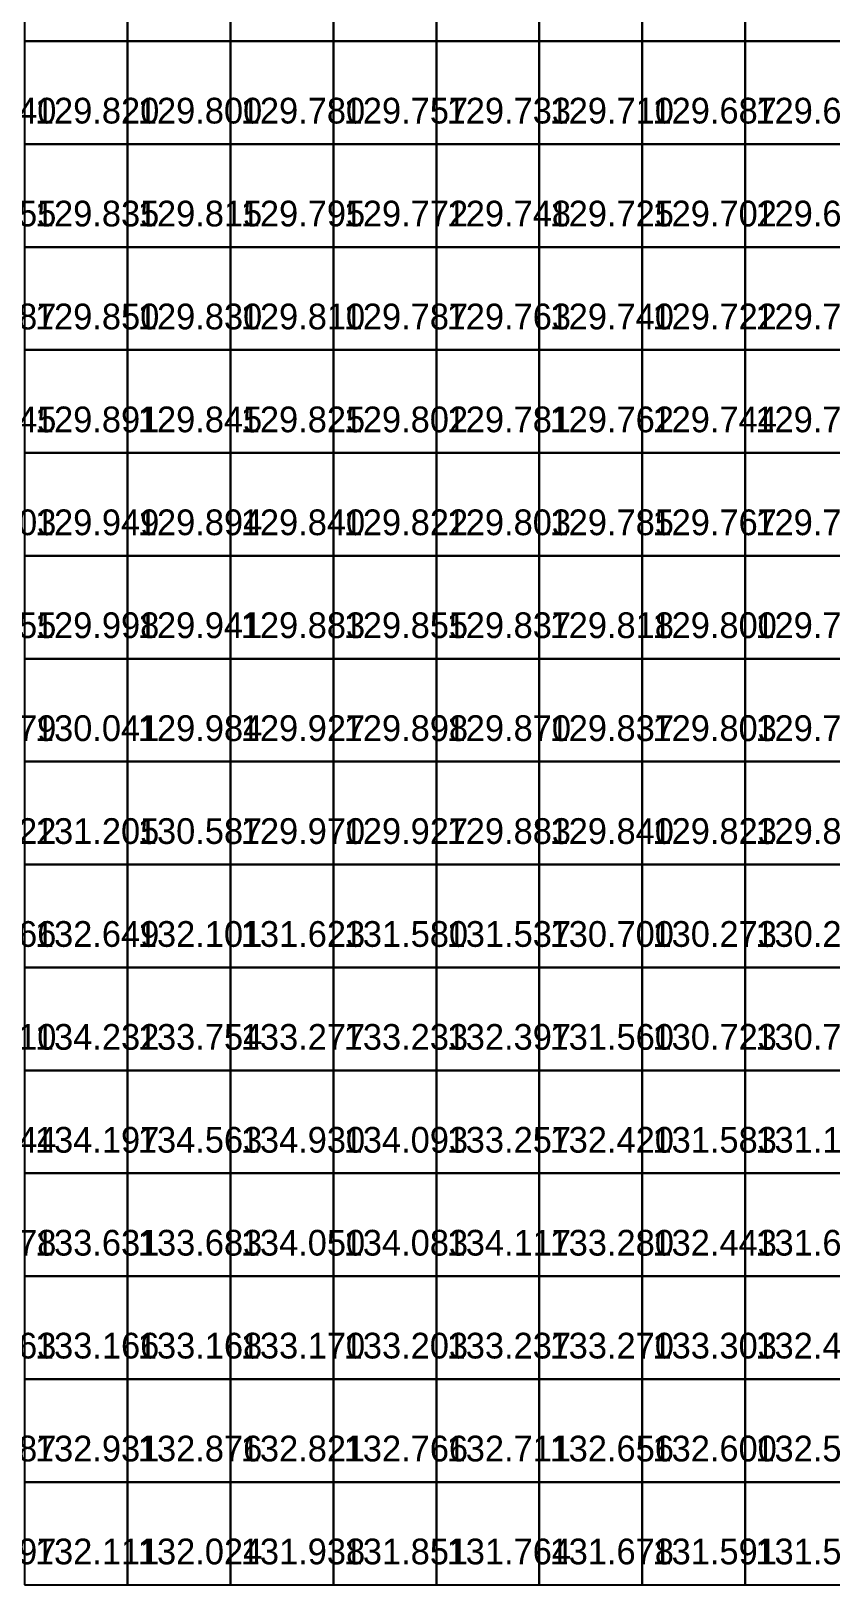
# Model space of a CAD drawing. Header units: metres. Extents: x 287857 to 287978, y 62957 to 63018.
# Drawn here: x 287886.99 to 287894.76, y 62956.83 to 62971.93 of the extents above; entities that cross this region are included whole.
import ezdxf

# ---------------------------------------------------------------- set-up
doc = ezdxf.new("R2010")
doc.units = ezdxf.units.M
for name, color, linetype, true_color in [('SURVEY-INTERP', 7, 'Continuous', 0x94a3b8), ('SURVEY-LEVEL-TXT', 7, 'Continuous', 0x4ade80), ('SURVEY-REAL', 7, 'Continuous', 0x4ade80)]:
    doc.layers.add(name, color=color, linetype=linetype, true_color=true_color)

msp = doc.modelspace()

# ---------------------------------------------------------------- linework, layer by layer
at = {"layer": 'SURVEY-INTERP'}
for points in [[(287886.925, 62971.831, 129.83), (287887.925, 62971.831, 129.83), (287887.925, 62972.831, 129.83), (287886.925, 62972.831, 129.83), (287886.925, 62971.831, 129.83)], [(287887.925, 62971.831, 129.81), (287888.925, 62971.831, 129.81), (287888.925, 62972.831, 129.81), (287887.925, 62972.831, 129.81), (287887.925, 62971.831, 129.81)], [(287888.925, 62971.831, 129.793), (287889.925, 62971.831, 129.793), (287889.925, 62972.831, 129.793), (287888.925, 62972.831, 129.793), (287888.925, 62971.831, 129.793)], [(287889.925, 62971.831, 129.771), (287890.925, 62971.831, 129.771), (287890.925, 62972.831, 129.771), (287889.925, 62972.831, 129.771), (287889.925, 62971.831, 129.771)], [(287890.925, 62971.831, 129.748), (287891.925, 62971.831, 129.748), (287891.925, 62972.831, 129.748), (287890.925, 62972.831, 129.748), (287890.925, 62971.831, 129.748)], [(287891.925, 62971.831, 129.725), (287892.925, 62971.831, 129.725), (287892.925, 62972.831, 129.725), (287891.925, 62972.831, 129.725), (287891.925, 62971.831, 129.725)], [(287892.925, 62971.831, 129.701), (287893.925, 62971.831, 129.701), (287893.925, 62972.831, 129.701), (287892.925, 62972.831, 129.701), (287892.925, 62971.831, 129.701)], [(287893.925, 62971.831, 129.678), (287894.925, 62971.831, 129.678), (287894.925, 62972.831, 129.678), (287893.925, 62972.831, 129.678), (287893.925, 62971.831, 129.678)], [(287886.925, 62970.831, 129.82), (287887.925, 62970.831, 129.82), (287887.925, 62971.831, 129.82), (287886.925, 62971.831, 129.82), (287886.925, 62970.831, 129.82)], [(287887.925, 62970.831, 129.8), (287888.925, 62970.831, 129.8), (287888.925, 62971.831, 129.8), (287887.925, 62971.831, 129.8), (287887.925, 62970.831, 129.8)], [(287889.925, 62970.831, 129.757), (287890.925, 62970.831, 129.757), (287890.925, 62971.831, 129.757), (287889.925, 62971.831, 129.757), (287889.925, 62970.831, 129.757)], [(287890.925, 62970.831, 129.733), (287891.925, 62970.831, 129.733), (287891.925, 62971.831, 129.733), (287890.925, 62971.831, 129.733), (287890.925, 62970.831, 129.733)], [(287891.925, 62970.831, 129.71), (287892.925, 62970.831, 129.71), (287892.925, 62971.831, 129.71), (287891.925, 62971.831, 129.71), (287891.925, 62970.831, 129.71)], [(287892.925, 62970.831, 129.687), (287893.925, 62970.831, 129.687), (287893.925, 62971.831, 129.687), (287892.925, 62971.831, 129.687), (287892.925, 62970.831, 129.687)], [(287893.925, 62970.831, 129.663), (287894.925, 62970.831, 129.663), (287894.925, 62971.831, 129.663), (287893.925, 62971.831, 129.663), (287893.925, 62970.831, 129.663)], [(287886.925, 62969.831, 129.835), (287887.925, 62969.831, 129.835), (287887.925, 62970.831, 129.835), (287886.925, 62970.831, 129.835), (287886.925, 62969.831, 129.835)], [(287887.925, 62969.831, 129.815), (287888.925, 62969.831, 129.815), (287888.925, 62970.831, 129.815), (287887.925, 62970.831, 129.815), (287887.925, 62969.831, 129.815)], [(287888.925, 62969.831, 129.795), (287889.925, 62969.831, 129.795), (287889.925, 62970.831, 129.795), (287888.925, 62970.831, 129.795), (287888.925, 62969.831, 129.795)], [(287889.925, 62969.831, 129.772), (287890.925, 62969.831, 129.772), (287890.925, 62970.831, 129.772), (287889.925, 62970.831, 129.772), (287889.925, 62969.831, 129.772)], [(287890.925, 62969.831, 129.748), (287891.925, 62969.831, 129.748), (287891.925, 62970.831, 129.748), (287890.925, 62970.831, 129.748), (287890.925, 62969.831, 129.748)], [(287891.925, 62969.831, 129.725), (287892.925, 62969.831, 129.725), (287892.925, 62970.831, 129.725), (287891.925, 62970.831, 129.725), (287891.925, 62969.831, 129.725)], [(287892.925, 62969.831, 129.702), (287893.925, 62969.831, 129.702), (287893.925, 62970.831, 129.702), (287892.925, 62970.831, 129.702), (287892.925, 62969.831, 129.702)], [(287893.925, 62969.831, 129.681), (287894.925, 62969.831, 129.681), (287894.925, 62970.831, 129.681), (287893.925, 62970.831, 129.681), (287893.925, 62969.831, 129.681)], [(287886.925, 62968.831, 129.85), (287887.925, 62968.831, 129.85), (287887.925, 62969.831, 129.85), (287886.925, 62969.831, 129.85), (287886.925, 62968.831, 129.85)], [(287887.925, 62968.831, 129.83), (287888.925, 62968.831, 129.83), (287888.925, 62969.831, 129.83), (287887.925, 62969.831, 129.83), (287887.925, 62968.831, 129.83)], [(287888.925, 62968.831, 129.81), (287889.925, 62968.831, 129.81), (287889.925, 62969.831, 129.81), (287888.925, 62969.831, 129.81), (287888.925, 62968.831, 129.81)], [(287889.925, 62968.831, 129.787), (287890.925, 62968.831, 129.787), (287890.925, 62969.831, 129.787), (287889.925, 62969.831, 129.787), (287889.925, 62968.831, 129.787)], [(287890.925, 62968.831, 129.763), (287891.925, 62968.831, 129.763), (287891.925, 62969.831, 129.763), (287890.925, 62969.831, 129.763), (287890.925, 62968.831, 129.763)], [(287891.925, 62968.831, 129.74), (287892.925, 62968.831, 129.74), (287892.925, 62969.831, 129.74), (287891.925, 62969.831, 129.74), (287891.925, 62968.831, 129.74)], [(287892.925, 62968.831, 129.722), (287893.925, 62968.831, 129.722), (287893.925, 62969.831, 129.722), (287892.925, 62969.831, 129.722), (287892.925, 62968.831, 129.722)], [(287893.925, 62968.831, 129.703), (287894.925, 62968.831, 129.703), (287894.925, 62969.831, 129.703), (287893.925, 62969.831, 129.703), (287893.925, 62968.831, 129.703)], [(287886.925, 62967.831, 129.891), (287887.925, 62967.831, 129.891), (287887.925, 62968.831, 129.891), (287886.925, 62968.831, 129.891), (287886.925, 62967.831, 129.891)], [(287887.925, 62967.831, 129.845), (287888.925, 62967.831, 129.845), (287888.925, 62968.831, 129.845), (287887.925, 62968.831, 129.845), (287887.925, 62967.831, 129.845)], [(287888.925, 62967.831, 129.825), (287889.925, 62967.831, 129.825), (287889.925, 62968.831, 129.825), (287888.925, 62968.831, 129.825), (287888.925, 62967.831, 129.825)], [(287889.925, 62967.831, 129.802), (287890.925, 62967.831, 129.802), (287890.925, 62968.831, 129.802), (287889.925, 62968.831, 129.802), (287889.925, 62967.831, 129.802)], [(287890.925, 62967.831, 129.781), (287891.925, 62967.831, 129.781), (287891.925, 62968.831, 129.781), (287890.925, 62968.831, 129.781), (287890.925, 62967.831, 129.781)], [(287891.925, 62967.831, 129.762), (287892.925, 62967.831, 129.762), (287892.925, 62968.831, 129.762), (287891.925, 62968.831, 129.762), (287891.925, 62967.831, 129.762)], [(287892.925, 62967.831, 129.744), (287893.925, 62967.831, 129.744), (287893.925, 62968.831, 129.744), (287892.925, 62968.831, 129.744), (287892.925, 62967.831, 129.744)], [(287893.925, 62967.831, 129.726), (287894.925, 62967.831, 129.726), (287894.925, 62968.831, 129.726), (287893.925, 62968.831, 129.726), (287893.925, 62967.831, 129.726)], [(287886.925, 62966.831, 129.949), (287887.925, 62966.831, 129.949), (287887.925, 62967.831, 129.949), (287886.925, 62967.831, 129.949), (287886.925, 62966.831, 129.949)], [(287887.925, 62966.831, 129.894), (287888.925, 62966.831, 129.894), (287888.925, 62967.831, 129.894), (287887.925, 62967.831, 129.894), (287887.925, 62966.831, 129.894)], [(287889.925, 62966.831, 129.822), (287890.925, 62966.831, 129.822), (287890.925, 62967.831, 129.822), (287889.925, 62967.831, 129.822), (287889.925, 62966.831, 129.822)], [(287890.925, 62966.831, 129.803), (287891.925, 62966.831, 129.803), (287891.925, 62967.831, 129.803), (287890.925, 62967.831, 129.803), (287890.925, 62966.831, 129.803)], [(287891.925, 62966.831, 129.785), (287892.925, 62966.831, 129.785), (287892.925, 62967.831, 129.785), (287891.925, 62967.831, 129.785), (287891.925, 62966.831, 129.785)], [(287892.925, 62966.831, 129.767), (287893.925, 62966.831, 129.767), (287893.925, 62967.831, 129.767), (287892.925, 62967.831, 129.767), (287892.925, 62966.831, 129.767)], [(287893.925, 62966.831, 129.748), (287894.925, 62966.831, 129.748), (287894.925, 62967.831, 129.748), (287893.925, 62967.831, 129.748), (287893.925, 62966.831, 129.748)], [(287886.925, 62965.831, 129.998), (287887.925, 62965.831, 129.998), (287887.925, 62966.831, 129.998), (287886.925, 62966.831, 129.998), (287886.925, 62965.831, 129.998)], [(287887.925, 62965.831, 129.941), (287888.925, 62965.831, 129.941), (287888.925, 62966.831, 129.941), (287887.925, 62966.831, 129.941), (287887.925, 62965.831, 129.941)], [(287888.925, 62965.831, 129.883), (287889.925, 62965.831, 129.883), (287889.925, 62966.831, 129.883), (287888.925, 62966.831, 129.883), (287888.925, 62965.831, 129.883)], [(287889.925, 62965.831, 129.855), (287890.925, 62965.831, 129.855), (287890.925, 62966.831, 129.855), (287889.925, 62966.831, 129.855), (287889.925, 62965.831, 129.855)], [(287890.925, 62965.831, 129.837), (287891.925, 62965.831, 129.837), (287891.925, 62966.831, 129.837), (287890.925, 62966.831, 129.837), (287890.925, 62965.831, 129.837)], [(287891.925, 62965.831, 129.818), (287892.925, 62965.831, 129.818), (287892.925, 62966.831, 129.818), (287891.925, 62966.831, 129.818), (287891.925, 62965.831, 129.818)], [(287892.925, 62965.831, 129.8), (287893.925, 62965.831, 129.8), (287893.925, 62966.831, 129.8), (287892.925, 62966.831, 129.8), (287892.925, 62965.831, 129.8)], [(287893.925, 62965.831, 129.767), (287894.925, 62965.831, 129.767), (287894.925, 62966.831, 129.767), (287893.925, 62966.831, 129.767), (287893.925, 62965.831, 129.767)], [(287886.925, 62964.831, 130.041), (287887.925, 62964.831, 130.041), (287887.925, 62965.831, 130.041), (287886.925, 62965.831, 130.041), (287886.925, 62964.831, 130.041)], [(287887.925, 62964.831, 129.984), (287888.925, 62964.831, 129.984), (287888.925, 62965.831, 129.984), (287887.925, 62965.831, 129.984), (287887.925, 62964.831, 129.984)], [(287888.925, 62964.831, 129.927), (287889.925, 62964.831, 129.927), (287889.925, 62965.831, 129.927), (287888.925, 62965.831, 129.927), (287888.925, 62964.831, 129.927)], [(287889.925, 62964.831, 129.898), (287890.925, 62964.831, 129.898), (287890.925, 62965.831, 129.898), (287889.925, 62965.831, 129.898), (287889.925, 62964.831, 129.898)], [(287891.925, 62964.831, 129.837), (287892.925, 62964.831, 129.837), (287892.925, 62965.831, 129.837), (287891.925, 62965.831, 129.837), (287891.925, 62964.831, 129.837)], [(287892.925, 62964.831, 129.803), (287893.925, 62964.831, 129.803), (287893.925, 62965.831, 129.803), (287892.925, 62965.831, 129.803), (287892.925, 62964.831, 129.803)], [(287893.925, 62964.831, 129.787), (287894.925, 62964.831, 129.787), (287894.925, 62965.831, 129.787), (287893.925, 62965.831, 129.787), (287893.925, 62964.831, 129.787)], [(287886.925, 62963.831, 131.205), (287887.925, 62963.831, 131.205), (287887.925, 62964.831, 131.205), (287886.925, 62964.831, 131.205), (287886.925, 62963.831, 131.205)], [(287887.925, 62963.831, 130.587), (287888.925, 62963.831, 130.587), (287888.925, 62964.831, 130.587), (287887.925, 62964.831, 130.587), (287887.925, 62963.831, 130.587)], [(287889.925, 62963.831, 129.927), (287890.925, 62963.831, 129.927), (287890.925, 62964.831, 129.927), (287889.925, 62964.831, 129.927), (287889.925, 62963.831, 129.927)], [(287890.925, 62963.831, 129.883), (287891.925, 62963.831, 129.883), (287891.925, 62964.831, 129.883), (287890.925, 62964.831, 129.883), (287890.925, 62963.831, 129.883)], [(287892.925, 62963.831, 129.823), (287893.925, 62963.831, 129.823), (287893.925, 62964.831, 129.823), (287892.925, 62964.831, 129.823), (287892.925, 62963.831, 129.823)], [(287893.925, 62963.831, 129.807), (287894.925, 62963.831, 129.807), (287894.925, 62964.831, 129.807), (287893.925, 62964.831, 129.807), (287893.925, 62963.831, 129.807)], [(287886.925, 62962.831, 132.649), (287887.925, 62962.831, 132.649), (287887.925, 62963.831, 132.649), (287886.925, 62963.831, 132.649), (287886.925, 62962.831, 132.649)], [(287887.925, 62962.831, 132.101), (287888.925, 62962.831, 132.101), (287888.925, 62963.831, 132.101), (287887.925, 62963.831, 132.101), (287887.925, 62962.831, 132.101)], [(287888.925, 62962.831, 131.623), (287889.925, 62962.831, 131.623), (287889.925, 62963.831, 131.623), (287888.925, 62963.831, 131.623), (287888.925, 62962.831, 131.623)], [(287889.925, 62962.831, 131.58), (287890.925, 62962.831, 131.58), (287890.925, 62963.831, 131.58), (287889.925, 62963.831, 131.58), (287889.925, 62962.831, 131.58)], [(287890.925, 62962.831, 131.537), (287891.925, 62962.831, 131.537), (287891.925, 62963.831, 131.537), (287890.925, 62963.831, 131.537), (287890.925, 62962.831, 131.537)], [(287891.925, 62962.831, 130.7), (287892.925, 62962.831, 130.7), (287892.925, 62963.831, 130.7), (287891.925, 62963.831, 130.7), (287891.925, 62962.831, 130.7)], [(287892.925, 62962.831, 130.273), (287893.925, 62962.831, 130.273), (287893.925, 62963.831, 130.273), (287892.925, 62963.831, 130.273), (287892.925, 62962.831, 130.273)], [(287893.925, 62962.831, 130.257), (287894.925, 62962.831, 130.257), (287894.925, 62963.831, 130.257), (287893.925, 62963.831, 130.257), (287893.925, 62962.831, 130.257)], [(287886.925, 62961.831, 134.232), (287887.925, 62961.831, 134.232), (287887.925, 62962.831, 134.232), (287886.925, 62962.831, 134.232), (287886.925, 62961.831, 134.232)], [(287887.925, 62961.831, 133.754), (287888.925, 62961.831, 133.754), (287888.925, 62962.831, 133.754), (287887.925, 62962.831, 133.754), (287887.925, 62961.831, 133.754)], [(287888.925, 62961.831, 133.277), (287889.925, 62961.831, 133.277), (287889.925, 62962.831, 133.277), (287888.925, 62962.831, 133.277), (287888.925, 62961.831, 133.277)], [(287889.925, 62961.831, 133.233), (287890.925, 62961.831, 133.233), (287890.925, 62962.831, 133.233), (287889.925, 62962.831, 133.233), (287889.925, 62961.831, 133.233)], [(287890.925, 62961.831, 132.397), (287891.925, 62961.831, 132.397), (287891.925, 62962.831, 132.397), (287890.925, 62962.831, 132.397), (287890.925, 62961.831, 132.397)], [(287891.925, 62961.831, 131.56), (287892.925, 62961.831, 131.56), (287892.925, 62962.831, 131.56), (287891.925, 62962.831, 131.56), (287891.925, 62961.831, 131.56)], [(287892.925, 62961.831, 130.723), (287893.925, 62961.831, 130.723), (287893.925, 62962.831, 130.723), (287892.925, 62962.831, 130.723), (287892.925, 62961.831, 130.723)], [(287893.925, 62961.831, 130.707), (287894.925, 62961.831, 130.707), (287894.925, 62962.831, 130.707), (287893.925, 62962.831, 130.707), (287893.925, 62961.831, 130.707)], [(287886.925, 62960.831, 134.197), (287887.925, 62960.831, 134.197), (287887.925, 62961.831, 134.197), (287886.925, 62961.831, 134.197), (287886.925, 62960.831, 134.197)], [(287887.925, 62960.831, 134.563), (287888.925, 62960.831, 134.563), (287888.925, 62961.831, 134.563), (287887.925, 62961.831, 134.563), (287887.925, 62960.831, 134.563)], [(287889.925, 62960.831, 134.093), (287890.925, 62960.831, 134.093), (287890.925, 62961.831, 134.093), (287889.925, 62961.831, 134.093), (287889.925, 62960.831, 134.093)], [(287890.925, 62960.831, 133.257), (287891.925, 62960.831, 133.257), (287891.925, 62961.831, 133.257), (287890.925, 62961.831, 133.257), (287890.925, 62960.831, 133.257)], [(287891.925, 62960.831, 132.42), (287892.925, 62960.831, 132.42), (287892.925, 62961.831, 132.42), (287891.925, 62961.831, 132.42), (287891.925, 62960.831, 132.42)], [(287892.925, 62960.831, 131.583), (287893.925, 62960.831, 131.583), (287893.925, 62961.831, 131.583), (287892.925, 62961.831, 131.583), (287892.925, 62960.831, 131.583)], [(287893.925, 62960.831, 131.157), (287894.925, 62960.831, 131.157), (287894.925, 62961.831, 131.157), (287893.925, 62961.831, 131.157), (287893.925, 62960.831, 131.157)], [(287886.925, 62959.831, 133.631), (287887.925, 62959.831, 133.631), (287887.925, 62960.831, 133.631), (287886.925, 62960.831, 133.631), (287886.925, 62959.831, 133.631)], [(287887.925, 62959.831, 133.683), (287888.925, 62959.831, 133.683), (287888.925, 62960.831, 133.683), (287887.925, 62960.831, 133.683), (287887.925, 62959.831, 133.683)], [(287888.925, 62959.831, 134.05), (287889.925, 62959.831, 134.05), (287889.925, 62960.831, 134.05), (287888.925, 62960.831, 134.05), (287888.925, 62959.831, 134.05)], [(287889.925, 62959.831, 134.083), (287890.925, 62959.831, 134.083), (287890.925, 62960.831, 134.083), (287889.925, 62960.831, 134.083), (287889.925, 62959.831, 134.083)], [(287890.925, 62959.831, 134.117), (287891.925, 62959.831, 134.117), (287891.925, 62960.831, 134.117), (287890.925, 62960.831, 134.117), (287890.925, 62959.831, 134.117)], [(287891.925, 62959.831, 133.28), (287892.925, 62959.831, 133.28), (287892.925, 62960.831, 133.28), (287891.925, 62960.831, 133.28), (287891.925, 62959.831, 133.28)], [(287892.925, 62959.831, 132.443), (287893.925, 62959.831, 132.443), (287893.925, 62960.831, 132.443), (287892.925, 62960.831, 132.443), (287892.925, 62959.831, 132.443)], [(287893.925, 62959.831, 131.607), (287894.925, 62959.831, 131.607), (287894.925, 62960.831, 131.607), (287893.925, 62960.831, 131.607), (287893.925, 62959.831, 131.607)], [(287886.925, 62958.831, 133.166), (287887.925, 62958.831, 133.166), (287887.925, 62959.831, 133.166), (287886.925, 62959.831, 133.166), (287886.925, 62958.831, 133.166)], [(287887.925, 62958.831, 133.168), (287888.925, 62958.831, 133.168), (287888.925, 62959.831, 133.168), (287887.925, 62959.831, 133.168), (287887.925, 62958.831, 133.168)], [(287889.925, 62958.831, 133.203), (287890.925, 62958.831, 133.203), (287890.925, 62959.831, 133.203), (287889.925, 62959.831, 133.203), (287889.925, 62958.831, 133.203)], [(287890.925, 62958.831, 133.237), (287891.925, 62958.831, 133.237), (287891.925, 62959.831, 133.237), (287890.925, 62959.831, 133.237), (287890.925, 62958.831, 133.237)], [(287891.925, 62958.831, 133.27), (287892.925, 62958.831, 133.27), (287892.925, 62959.831, 133.27), (287891.925, 62959.831, 133.27), (287891.925, 62958.831, 133.27)], [(287892.925, 62958.831, 133.303), (287893.925, 62958.831, 133.303), (287893.925, 62959.831, 133.303), (287892.925, 62959.831, 133.303), (287892.925, 62958.831, 133.303)], [(287893.925, 62958.831, 132.467), (287894.925, 62958.831, 132.467), (287894.925, 62959.831, 132.467), (287893.925, 62959.831, 132.467), (287893.925, 62958.831, 132.467)], [(287886.925, 62957.831, 132.931), (287887.925, 62957.831, 132.931), (287887.925, 62958.831, 132.931), (287886.925, 62958.831, 132.931), (287886.925, 62957.831, 132.931)], [(287887.925, 62957.831, 132.876), (287888.925, 62957.831, 132.876), (287888.925, 62958.831, 132.876), (287887.925, 62958.831, 132.876), (287887.925, 62957.831, 132.876)], [(287888.925, 62957.831, 132.821), (287889.925, 62957.831, 132.821), (287889.925, 62958.831, 132.821), (287888.925, 62958.831, 132.821), (287888.925, 62957.831, 132.821)], [(287889.925, 62957.831, 132.766), (287890.925, 62957.831, 132.766), (287890.925, 62958.831, 132.766), (287889.925, 62958.831, 132.766), (287889.925, 62957.831, 132.766)], [(287890.925, 62957.831, 132.711), (287891.925, 62957.831, 132.711), (287891.925, 62958.831, 132.711), (287890.925, 62958.831, 132.711), (287890.925, 62957.831, 132.711)], [(287891.925, 62957.831, 132.656), (287892.925, 62957.831, 132.656), (287892.925, 62958.831, 132.656), (287891.925, 62958.831, 132.656), (287891.925, 62957.831, 132.656)], [(287892.925, 62957.831, 132.6), (287893.925, 62957.831, 132.6), (287893.925, 62958.831, 132.6), (287892.925, 62958.831, 132.6), (287892.925, 62957.831, 132.6)], [(287893.925, 62957.831, 132.545), (287894.925, 62957.831, 132.545), (287894.925, 62958.831, 132.545), (287893.925, 62958.831, 132.545), (287893.925, 62957.831, 132.545)], [(287886.925, 62956.831, 132.111), (287887.925, 62956.831, 132.111), (287887.925, 62957.831, 132.111), (287886.925, 62957.831, 132.111), (287886.925, 62956.831, 132.111)], [(287887.925, 62956.831, 132.024), (287888.925, 62956.831, 132.024), (287888.925, 62957.831, 132.024), (287887.925, 62957.831, 132.024), (287887.925, 62956.831, 132.024)], [(287888.925, 62956.831, 131.938), (287889.925, 62956.831, 131.938), (287889.925, 62957.831, 131.938), (287888.925, 62957.831, 131.938), (287888.925, 62956.831, 131.938)], [(287889.925, 62956.831, 131.851), (287890.925, 62956.831, 131.851), (287890.925, 62957.831, 131.851), (287889.925, 62957.831, 131.851), (287889.925, 62956.831, 131.851)], [(287890.925, 62956.831, 131.764), (287891.925, 62956.831, 131.764), (287891.925, 62957.831, 131.764), (287890.925, 62957.831, 131.764), (287890.925, 62956.831, 131.764)], [(287891.925, 62956.831, 131.678), (287892.925, 62956.831, 131.678), (287892.925, 62957.831, 131.678), (287891.925, 62957.831, 131.678), (287891.925, 62956.831, 131.678)], [(287892.925, 62956.831, 131.591), (287893.925, 62956.831, 131.591), (287893.925, 62957.831, 131.591), (287892.925, 62957.831, 131.591), (287892.925, 62956.831, 131.591)], [(287893.925, 62956.831, 131.505), (287894.925, 62956.831, 131.505), (287894.925, 62957.831, 131.505), (287893.925, 62957.831, 131.505), (287893.925, 62956.831, 131.505)]]:
    msp.add_polyline3d(points, dxfattribs=at)
at = {"layer": 'SURVEY-REAL'}
for points in [[(287888.925, 62970.831, 129.78), (287889.925, 62970.831, 129.78), (287889.925, 62971.831, 129.78), (287888.925, 62971.831, 129.78), (287888.925, 62970.831, 129.78)], [(287888.925, 62966.831, 129.84), (287889.925, 62966.831, 129.84), (287889.925, 62967.831, 129.84), (287888.925, 62967.831, 129.84), (287888.925, 62966.831, 129.84)], [(287890.925, 62964.831, 129.87), (287891.925, 62964.831, 129.87), (287891.925, 62965.831, 129.87), (287890.925, 62965.831, 129.87), (287890.925, 62964.831, 129.87)], [(287888.925, 62963.831, 129.97), (287889.925, 62963.831, 129.97), (287889.925, 62964.831, 129.97), (287888.925, 62964.831, 129.97), (287888.925, 62963.831, 129.97)], [(287891.925, 62963.831, 129.84), (287892.925, 62963.831, 129.84), (287892.925, 62964.831, 129.84), (287891.925, 62964.831, 129.84), (287891.925, 62963.831, 129.84)], [(287888.925, 62960.831, 134.93), (287889.925, 62960.831, 134.93), (287889.925, 62961.831, 134.93), (287888.925, 62961.831, 134.93), (287888.925, 62960.831, 134.93)], [(287888.925, 62958.831, 133.17), (287889.925, 62958.831, 133.17), (287889.925, 62959.831, 133.17), (287888.925, 62959.831, 133.17), (287888.925, 62958.831, 133.17)]]:
    msp.add_polyline3d(points, dxfattribs=at)

# ---------------------------------------------------------------- texts
at = {"layer": 'SURVEY-LEVEL-TXT'}
for s, p in [('129.840', (287886.025, 62971.031, 129.84)), ('129.820', (287887.025, 62971.031, 129.82)), ('129.800', (287888.025, 62971.031, 129.8)), ('129.780', (287889.025, 62971.031, 129.78)), ('129.757', (287890.025, 62971.031, 129.757)), ('129.733', (287891.025, 62971.031, 129.733)), ('129.710', (287892.025, 62971.031, 129.71)), ('129.687', (287893.025, 62971.031, 129.687)), ('129.663', (287894.025, 62971.031, 129.663)), ('129.855', (287886.025, 62970.031, 129.855)), ('129.835', (287887.025, 62970.031, 129.835)), ('129.815', (287888.025, 62970.031, 129.815)), ('129.795', (287889.025, 62970.031, 129.795)), ('129.772', (287890.025, 62970.031, 129.772)), ('129.748', (287891.025, 62970.031, 129.748)), ('129.725', (287892.025, 62970.031, 129.725)), ('129.702', (287893.025, 62970.031, 129.702)), ('129.681', (287894.025, 62970.031, 129.681)), ('129.887', (287886.025, 62969.031, 129.887)), ('129.850', (287887.025, 62969.031, 129.85)), ('129.830', (287888.025, 62969.031, 129.83)), ('129.810', (287889.025, 62969.031, 129.81)), ('129.787', (287890.025, 62969.031, 129.787)), ('129.763', (287891.025, 62969.031, 129.763)), ('129.740', (287892.025, 62969.031, 129.74)), ('129.722', (287893.025, 62969.031, 129.722)), ('129.703', (287894.025, 62969.031, 129.703)), ('129.945', (287886.025, 62968.031, 129.945)), ('129.891', (287887.025, 62968.031, 129.891)), ('129.845', (287888.025, 62968.031, 129.845)), ('129.825', (287889.025, 62968.031, 129.825)), ('129.802', (287890.025, 62968.031, 129.802)), ('129.781', (287891.025, 62968.031, 129.781)), ('129.762', (287892.025, 62968.031, 129.762)), ('129.744', (287893.025, 62968.031, 129.744)), ('129.726', (287894.025, 62968.031, 129.726)), ('130.003', (287886.025, 62967.031, 130.003)), ('129.949', (287887.025, 62967.031, 129.949)), ('129.894', (287888.025, 62967.031, 129.894)), ('129.840', (287889.025, 62967.031, 129.84)), ('129.822', (287890.025, 62967.031, 129.822)), ('129.803', (287891.025, 62967.031, 129.803)), ('129.785', (287892.025, 62967.031, 129.785)), ('129.767', (287893.025, 62967.031, 129.767)), ('129.748', (287894.025, 62967.031, 129.748)), ('130.055', (287886.025, 62966.031, 130.055)), ('129.998', (287887.025, 62966.031, 129.998)), ('129.941', (287888.025, 62966.031, 129.941)), ('129.883', (287889.025, 62966.031, 129.883)), ('129.855', (287890.025, 62966.031, 129.855)), ('129.837', (287891.025, 62966.031, 129.837)), ('129.818', (287892.025, 62966.031, 129.818)), ('129.800', (287893.025, 62966.031, 129.8)), ('129.767', (287894.025, 62966.031, 129.767)), ('130.379', (287886.025, 62965.031, 130.379)), ('130.041', (287887.025, 62965.031, 130.041)), ('129.984', (287888.025, 62965.031, 129.984)), ('129.927', (287889.025, 62965.031, 129.927)), ('129.898', (287890.025, 62965.031, 129.898)), ('129.870', (287891.025, 62965.031, 129.87)), ('129.837', (287892.025, 62965.031, 129.837)), ('129.803', (287893.025, 62965.031, 129.803)), ('129.787', (287894.025, 62965.031, 129.787)), ('131.822', (287886.025, 62964.031, 131.822)), ('131.205', (287887.025, 62964.031, 131.205)), ('130.587', (287888.025, 62964.031, 130.587)), ('129.970', (287889.025, 62964.031, 129.97)), ('129.927', (287890.025, 62964.031, 129.927)), ('129.883', (287891.025, 62964.031, 129.883)), ('129.840', (287892.025, 62964.031, 129.84)), ('129.823', (287893.025, 62964.031, 129.823)), ('129.807', (287894.025, 62964.031, 129.807)), ('133.266', (287886.025, 62963.031, 133.266)), ('132.649', (287887.025, 62963.031, 132.649)), ('132.101', (287888.025, 62963.031, 132.101)), ('131.623', (287889.025, 62963.031, 131.623)), ('131.580', (287890.025, 62963.031, 131.58)), ('131.537', (287891.025, 62963.031, 131.537)), ('130.700', (287892.025, 62963.031, 130.7)), ('130.273', (287893.025, 62963.031, 130.273)), ('130.257', (287894.025, 62963.031, 130.257)), ('134.710', (287886.025, 62962.031, 134.71)), ('134.232', (287887.025, 62962.031, 134.232)), ('133.754', (287888.025, 62962.031, 133.754)), ('133.277', (287889.025, 62962.031, 133.277)), ('133.233', (287890.025, 62962.031, 133.233)), ('132.397', (287891.025, 62962.031, 132.397)), ('131.560', (287892.025, 62962.031, 131.56)), ('130.723', (287893.025, 62962.031, 130.723)), ('130.707', (287894.025, 62962.031, 130.707)), ('134.144', (287886.025, 62961.031, 134.144)), ('134.197', (287887.025, 62961.031, 134.197)), ('134.563', (287888.025, 62961.031, 134.563)), ('134.930', (287889.025, 62961.031, 134.93)), ('134.093', (287890.025, 62961.031, 134.093)), ('133.257', (287891.025, 62961.031, 133.257)), ('132.420', (287892.025, 62961.031, 132.42)), ('131.583', (287893.025, 62961.031, 131.583)), ('131.157', (287894.025, 62961.031, 131.157)), ('133.578', (287886.025, 62960.031, 133.578)), ('133.631', (287887.025, 62960.031, 133.631)), ('133.683', (287888.025, 62960.031, 133.683)), ('134.050', (287889.025, 62960.031, 134.05)), ('134.083', (287890.025, 62960.031, 134.083)), ('134.117', (287891.025, 62960.031, 134.117)), ('133.280', (287892.025, 62960.031, 133.28)), ('132.443', (287893.025, 62960.031, 132.443)), ('131.607', (287894.025, 62960.031, 131.607)), ('133.163', (287886.025, 62959.031, 133.163)), ('133.166', (287887.025, 62959.031, 133.166)), ('133.168', (287888.025, 62959.031, 133.168)), ('133.170', (287889.025, 62959.031, 133.17)), ('133.203', (287890.025, 62959.031, 133.203)), ('133.237', (287891.025, 62959.031, 133.237)), ('133.270', (287892.025, 62959.031, 133.27)), ('133.303', (287893.025, 62959.031, 133.303)), ('132.467', (287894.025, 62959.031, 132.467)), ('132.987', (287886.025, 62958.031, 132.987)), ('132.931', (287887.025, 62958.031, 132.931)), ('132.876', (287888.025, 62958.031, 132.876)), ('132.821', (287889.025, 62958.031, 132.821)), ('132.766', (287890.025, 62958.031, 132.766)), ('132.711', (287891.025, 62958.031, 132.711)), ('132.656', (287892.025, 62958.031, 132.656)), ('132.600', (287893.025, 62958.031, 132.6)), ('132.545', (287894.025, 62958.031, 132.545)), ('132.197', (287886.025, 62957.031, 132.197)), ('132.111', (287887.025, 62957.031, 132.111)), ('132.024', (287888.025, 62957.031, 132.024)), ('131.938', (287889.025, 62957.031, 131.938)), ('131.851', (287890.025, 62957.031, 131.851)), ('131.764', (287891.025, 62957.031, 131.764)), ('131.678', (287892.025, 62957.031, 131.678)), ('131.591', (287893.025, 62957.031, 131.591)), ('131.505', (287894.025, 62957.031, 131.505))]:
    msp.add_text(s, height=0.25, dxfattribs=at).set_placement(p)

doc.saveas('drawing.dxf')
